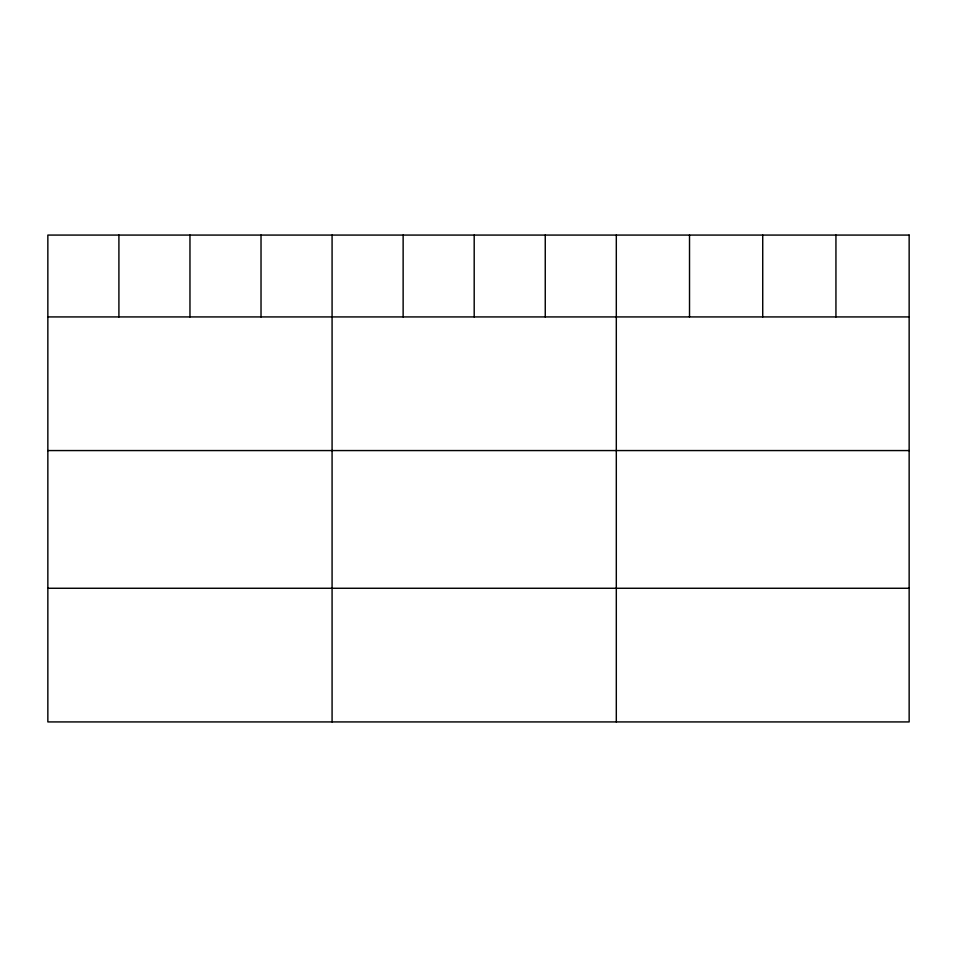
<?xml version="1.0" encoding="UTF-8"?>
<svg xmlns="http://www.w3.org/2000/svg" width="957" height="957" viewBox="0 0 957 957"><rect width="100%" height="100%" fill="white"/><g stroke="black" fill="none" stroke-linecap="round" stroke-linejoin="round"><path stroke-width="1.44" d="M47.85 316.923L909.15 316.923M47.85 450.568L909.15 450.568M47.85 588.268L909.15 588.268M835.939 235.075L835.939 316.923M762.729 235.075L762.729 316.923M689.519 235.075L689.519 316.923M616.308 235.075L616.308 721.925M545.251 235.075L545.251 316.923M474.193 235.075L474.193 316.923M403.136 235.075L403.136 316.923M332.079 235.075L332.079 721.925M261.022 235.075L261.022 316.923M189.965 235.075L189.965 316.923M118.907 235.075L118.907 316.923M909.15 235.075L47.85 235.075L47.85 721.925L909.15 721.925L909.15 235.075"/></g></svg>
